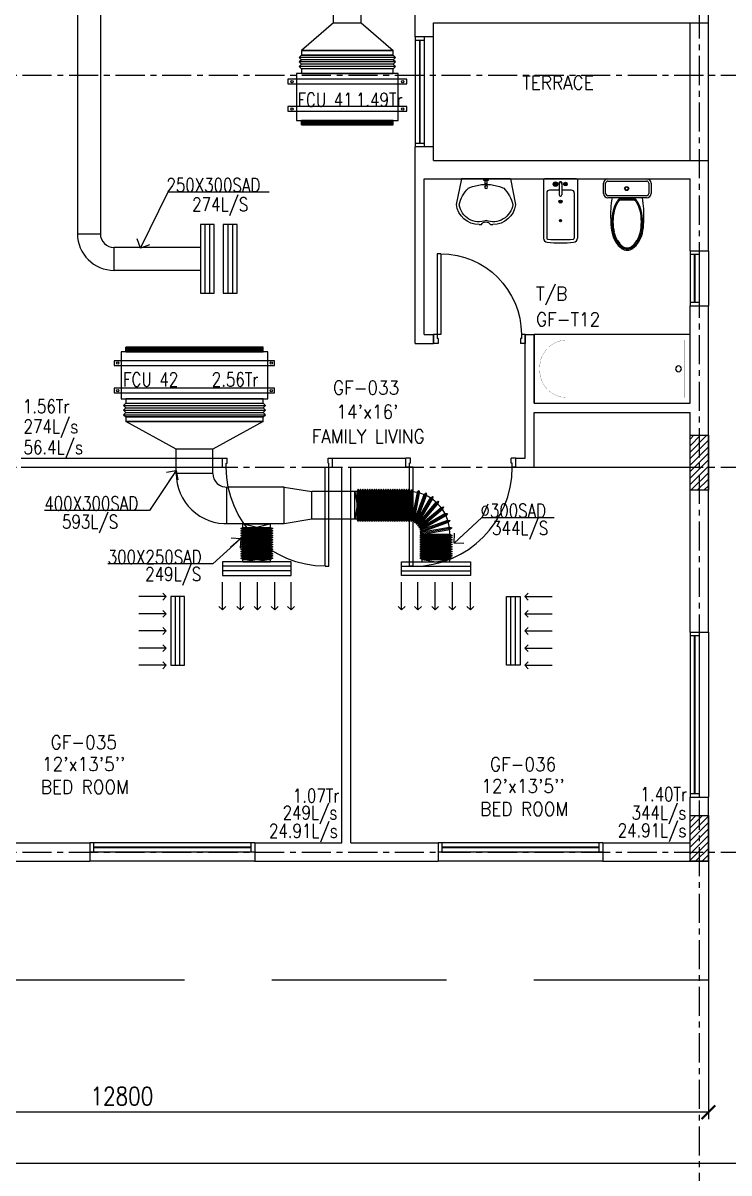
# Model space of a CAD drawing. Header units: millimetres. Extents: x -1288794 to 2153086, y -2701644 to -1335282.
# Drawn here: x 869088 to 876792, y -1512672 to -1500119 of the extents above; entities that cross this region are included whole.
import ezdxf

# ---------------------------------------------------------------- set-up
doc = ezdxf.new("R2010")
doc.units = ezdxf.units.MM
doc.header["$LTSCALE"] = 100
doc.header["$PDMODE"] = 34
doc.linetypes.add('CENTER', pattern=[50.8, 31.75, -6.35, 6.35, -6.35])
doc.linetypes.add('DASHED2', pattern=[9.525, 6.35, -3.175])
for name, color, linetype in [('A-ANNO-DIMS', 1, 'Continuous'), ('A-ANNO-TEXT', 8, 'Continuous'), ('A-AREA', 8, 'CENTER'), ('A-DOOR', 4, 'Continuous'), ('A-FLOR-OVHD', 4, 'DASHED2'), ('A-FLOR-PFIX', 8, 'Continuous'), ('A-FLOR-SPCL', 8, 'Continuous'), ('A-GLAZ', 5, 'Continuous'), ('A-GRID', 253, 'CENTER'), ('A-WALL-FULL', 8, 'Continuous'), ('AC-SAD', 3, 'Continuous'), ('AC-SAD TEXT', 3, 'Continuous'), ('FCU-AC', 160, 'Continuous'), ('RETURN GRILL RIGHT', 1, 'Continuous'), ('S-COL- HACT.', 9, 'Continuous'), ('S-COL.', 8, 'Continuous'), ('SAD RIGHT', 3, 'Continuous'), ('SUPPLY GRILL RIGHT', 3, 'Continuous')]:
    doc.layers.add(name, color=color, linetype=linetype)
doc.styles.add('ROMANS', font='romans.shx', dxfattribs={"width": 0.8})
doc.styles.add('SIMPLEX', font='simplex.shx', dxfattribs={"width": 0.8})
doc.dimstyles.new('100 of DIM2', dxfattribs={"dimscale": 0, "dimtxt": 200, "dimasz": 150, "dimexe": 75, "dimexo": 200, "dimgap": 75, "dimtad": 1, "dimdec": 0, "dimrnd": 5, "dimzin": 0, "dimdsep": 46, "dimtxsty": 'ROMANS', "dimblk": 'ARCHTICK', "dimcen": 100, "dimclrd": 94, "dimclre": 94, "dimclrt": 2, "dimadec": 0, "dimazin": 0, "dimtfac": 1, "dimtdec": 0, "dimtofl": 0, "dimtmove": 2, "dimatfit": 3, "dimldrblk": 'OPEN90', "dimfxl": 75, "dimtolj": 1, "dimtzin": 0, "dimarcsym": 0})
pattern_1 = [(45, (1972922.05, -1109556.65), (-35.355339, 35.355339), [])]

# ---------------------------------------------------------------- blocks, each defined once
blk = doc.blocks.new('D-120-R1')
for p, q in [((-80, 1180), (-40, 1180)), ((-80, 1180), (-80, 100)), ((-40, 1180), (-40, 55)), ((-1200, 100), (-1160, 100)), ((-1200, 100), (-1200, 0)), ((-1160, 100), (-1160, 55)), ((-1160, 55), (-1150, 55)), ((-1150, 55), (-1150, 0)), ((-80, 100), (0, 100)), ((-50, 55), (-40, 55)), ((-50, 55), (-50, 0)), ((-50, 0), (0, 0)), ((0, 100), (0, 0)), ((-1200, 0), (-1150, 0))]:
    blk.add_line(p, q)
at = {"linetype": 'Continuous'}
blk.add_arc((-80, 100), 1080, 90, 180, dxfattribs=at)
blk = doc.blocks.new('W-180')
for p, q in [((1800, 100), (0, 100)), ((1800, 0), (0, 0)), ((40, 0), (40, 100)), ((1760, 100), (1760, 0))]:
    blk.add_line(p, q)
at = {"linetype": 'Continuous'}
for p, q in [((1760, 53), (40, 53)), ((1760, 47), (40, 47))]:
    blk.add_line(p, q, dxfattribs=at)
blk = doc.blocks.new('LAV-4')
for p, q in [((-266, 0), (-322, -283)), ((-266, 0), (268, 0)), ((268, 0), (324, -280)), ((-48, -500), (-75, -500)), ((75, -500), (50, -500))]:
    blk.add_line(p, q)
for points in [[(-25, 0), (-25, -18), (25, -18), (25, 0)], [(-9, -20), (-9, -57), (8, -57), (8, -20)]]:
    blk.add_lwpolyline(points, close=True)
blk.add_circle((0, -91), 15.4)
for centre, radius, start, end in [((74, -366), 375, 135.3333, 167.1432), ((0, -539), 477, 66.1261, 113.874), ((-74, -366), 375, 12.5199, 44.6667), ((-75, -250), 250, 187.6784, 270), ((-75, -250), 220, 188.5814, 289.9523), ((75, -250), 220, 250.0878, 350.8515), ((75, -250), 250, 270, 353.0121), ((1, -527), 55.9, 28.7827, 151.2173), ((50, -499), 0, 238.1883, 0)]:
    blk.add_arc(centre, radius, start, end)
blk = doc.blocks.new('BIDET-1')
for p, q in [((175, 0), (-175, 0)), ((-185, -10), (-185, -649)), ((-15, -125), (-120, -125)), ((-39, -59), (-69, -59)), ((-54, -44), (-54, -74)), ((-15, -54), (-15, -174)), ((15, -54), (15, -174)), ((120, -125), (15, -125)), ((39, -59), (69, -59)), ((54, -44), (54, -74)), ((185, -10), (185, -649)), ((-150, -155), (-150, -649)), ((12, -250), (-12, -250)), ((-9, -259), (9, -241)), ((-9, -241), (9, -259)), ((0, -238), (0, -262)), ((150, -155), (150, -649))]:
    blk.add_line(p, q)
for centre, radius in [((-54, -59), 25), ((-54, -59), 20), ((-54, -59), 15.2), ((-54, -59), 10.2), ((54, -59), 20), ((54, -59), 15.2), ((54, -59), 10.2), ((0, -250), 17.5), ((0, -250), 12.5), ((0, -457), 12.5), ((0, -457), 10)]:
    blk.add_circle(centre, radius)
for centre, radius, start, end in [((-175, -10), 10, 90, 180), ((175, -10), 10, 0, 90), ((-120, -155), 30, 90, 180), ((0, -54), 20, 318.5904, 221.4096), ((0, -54), 15, 0, 180), ((120, -155), 30, 0, 90), ((0, -174), 15, 180, 0), ((-140, -649), 45, 180, 265.2062), ((-140, -649), 10, 180, 265.2062), ((0, 1020), 1720, 265.2062, 274.7938), ((0, 1020), 1685, 265.2062, 274.7938), ((140, -649), 10, 274.7938, 0), ((140, -649), 45, 274.7938, 0)]:
    blk.add_arc(centre, radius, start, end)
blk = doc.blocks.new('WC-1')
for p, q in [((-210, 0), (210, 0)), ((-260, -160), (-260, -50)), ((-235, -160), (-235, -50)), ((-210, -25), (210, -25)), ((235, -50), (235, -160)), ((260, -50), (260, -160)), ((210, -185), (-210, -185)), ((210, -210), (-210, -210)), ((91, -223), (-91, -223)), ((86, -235), (-86, -235))]:
    blk.add_line(p, q)
for radius in [22.1, 17.1]:
    blk.add_circle((-6, -107), radius)
for centre, radius, start, end in [((-210, -50), 50, 90, 180), ((-210, -50), 25, 90, 180), ((210, -50), 50, 360, 90), ((210, -50), 25, 360, 90), ((-210, -160), 50, 180, 270), ((-210, -160), 25, 180, 270), ((722, -383), 904, 168.9529, 184.0632), ((69, -365), 214, 138.4152, 149.8586), ((69, -365), 201, 139.9943, 149.8586), ((-69, -365), 201, 30.1414, 40.0057), ((-69, -365), 214, 30.1414, 41.5848), ((210, -160), 25, 270, 360), ((210, -160), 50, 270, 360), ((352, -470), 520, 166.4766, 180), ((352, -470), 507, 166.4766, 180), ((178, -428), 341, 149.8586, 166.4766), ((178, -428), 328, 149.8586, 166.4766), ((-178, -428), 328, 13.5234, 30.1414), ((-178, -428), 341, 13.5234, 30.1414), ((-352, -470), 507, 360, 13.5234), ((-352, -470), 520, 360, 13.5234), ((352, -470), 532, 177.5541, 180), ((352, -470), 532, 180, 193.5234), ((352, -470), 520, 180, 193.5234), ((352, -470), 507, 180, 193.5234), ((-352, -470), 507, 346.4766, 360), ((-352, -470), 520, 346.4766, 360), ((-352, -470), 532, 346.4766, 360), ((-352, -470), 532, 360, 2.4459), ((178, -512), 353, 193.5234, 210.1414), ((178, -512), 341, 193.5234, 210.1414), ((178, -512), 328, 193.5234, 210.1414), ((-178, -512), 328, 329.8586, 346.4766), ((-178, -512), 341, 329.8586, 346.4766), ((-178, -512), 353, 329.8586, 346.4766), ((69, -575), 226, 210.1414, 234.4972), ((69, -575), 214, 210.1414, 234.4972), ((69, -575), 201, 210.1414, 234.4972), ((0, -672), 95.9, 234.4972, 270), ((0, -672), 83.4, 234.4972, 270), ((0, -672), 83.4, 270, 305.5028), ((0, -672), 95.9, 270, 305.5028), ((-69, -575), 201, 305.5028, 329.8586), ((-69, -575), 214, 305.5028, 329.8586), ((-69, -575), 226, 305.5028, 329.8586), ((0, -672), 108, 234.4972, 270), ((0, -672), 108, 270, 305.5028)]:
    blk.add_arc(centre, radius, start, end)
at = {"linetype": 'Continuous', "ltscale": 50}
blk.add_arc((-722, -383), 904, 355.9368, 11.0471, dxfattribs=at)
blk = doc.blocks.new('W-60')
for p, q in [((600, 100), (0, 100)), ((600, 0), (0, 0)), ((40, 0), (40, 100)), ((560, 100), (560, 0))]:
    blk.add_line(p, q)
at = {"linetype": 'Continuous'}
for p, q in [((560, 53), (40, 53)), ((560, 47), (40, 47))]:
    blk.add_line(p, q, dxfattribs=at)
blk = doc.blocks.new('W-120')
for p, q in [((1200, 100), (0, 100)), ((1200, 0), (0, 0)), ((40, 0), (40, 100)), ((1160, 100), (1160, 0))]:
    blk.add_line(p, q)
at = {"linetype": 'Continuous'}
for p, q in [((1160, 53), (40, 53)), ((1160, 47), (40, 47))]:
    blk.add_line(p, q, dxfattribs=at)
blk = doc.blocks.new('D-100-R1')
for p, q in [((-80, 980), (-80, 100)), ((-80, 980), (-40, 980)), ((-40, 980), (-40, 55)), ((-1000, 100), (-1000, 0)), ((-1000, 100), (-960, 100)), ((-960, 100), (-960, 55)), ((-960, 55), (-950, 55)), ((-950, 55), (-950, 0)), ((-80, 100), (0, 100)), ((-50, 55), (-50, 0)), ((-50, 55), (-40, 55)), ((-50, 0), (0, 0)), ((0, 100), (0, 0)), ((-1000, 0), (-950, 0))]:
    blk.add_line(p, q)
at = {"linetype": 'Continuous'}
blk.add_arc((-80, 100), 880, 90, 180, dxfattribs=at)
blk = doc.blocks.new('BT-2')
blk.add_lwpolyline([(0, 750), (1700, 750), (1700, 0), (0, 0)], close=True)
at = {"const_width": 2}
blk.add_lwpolyline([(60, 690), (1340, 690, -0.414214), (1640, 390), (1640, 360, -0.414214), (1340, 60), (60, 60)], format="xyb", close=True, dxfattribs=at)
blk.add_circle((125, 375), 31.9)
blk = doc.blocks.new('_ArchTick')
at = {"color": 0, "linetype": 'ByBlock', "const_width": 0.15}
blk.add_lwpolyline([(-0.5, -0.5), (0.5, 0.5)], dxfattribs=at)
blk = doc.blocks.new('*D552')
at = {"layer": 'A-ANNO-DIMS', "color": 94, "linetype": 'Continuous', "lineweight": -2, "ltscale": 3, "transparency": 16777216}
for p, q in [((863767, -1509469), (863767, -1512083)), ((876567, -1509469), (876567, -1512083)), ((876567, -1512008), (863767, -1512008))]:
    blk.add_line(p, q, dxfattribs=at)
at = {"layer": 'Defpoints', "color": 0, "linetype": 'Continuous', "ltscale": 3, "transparency": 16777216}
for p in [(863767, -1509269), (876567, -1509269), (863767, -1512008)]:
    blk.add_point(p, dxfattribs=at)
at = {"layer": 'A-ANNO-DIMS', "color": 94, "linetype": 'Continuous', "lineweight": -2, "ltscale": 3, "transparency": 16777216, "xscale": 150, "yscale": 150, "zscale": 150, "rotation": 180}
blk.add_blockref('_ArchTick', (863767, -1512008), dxfattribs=at)
at = {"layer": 'A-ANNO-DIMS', "color": 94, "linetype": 'Continuous', "lineweight": -2, "ltscale": 3, "transparency": 16777216, "xscale": 150, "yscale": 150, "zscale": 150}
blk.add_blockref('_ArchTick', (876567, -1512008), dxfattribs=at)
at = {"layer": 'A-ANNO-DIMS', "color": 2, "linetype": 'Continuous', "ltscale": 3, "transparency": 16777216, "insert": (870167, -1511833), "char_height": 200, "attachment_point": 5, "style": 'ROMANS'}
blk.add_mtext('\\A1;12800', dxfattribs=at)
blk = doc.blocks.new('_Open90')
at = {"color": 0, "linetype": 'ByBlock', "lineweight": -2}
for p, q in [((0, 0), (-1, 0)), ((-0.5, 0.5), (0, 0)), ((0, 0), (-0.5, -0.5))]:
    blk.add_line(p, q, dxfattribs=at)
blk = doc.blocks.new('fcu-1    1.5 tr')
h = blk.add_hatch()
h.set_pattern_fill('NET', color=3)
h.paths.add_polyline_path([(78733, -1589179), (77733, -1589179), (77733, -1589229), (78733, -1589229)])
at = {"color": 3}
blk.add_lwpolyline([(77733, -1589229), (78733, -1589229), (78733, -1589179), (77733, -1589179)], close=True, dxfattribs=at)
at = {"layer": 'FCU-AC', "color": 5}
for p, q in [((77733, -1588466), (77708, -1588491)), ((78758, -1588491), (78733, -1588466)), ((78758, -1588491), (77708, -1588491)), ((77733, -1588516), (77708, -1588491)), ((77733, -1588516), (77708, -1588541)), ((78758, -1588541), (77708, -1588541)), ((77733, -1588566), (77708, -1588541)), ((77733, -1588566), (77708, -1588591)), ((78758, -1588591), (77708, -1588591)), ((77733, -1588616), (77708, -1588591)), ((78733, -1588516), (77733, -1588516)), ((78733, -1588566), (77733, -1588566)), ((78758, -1588491), (78733, -1588516)), ((78758, -1588541), (78733, -1588516)), ((78758, -1588541), (78733, -1588566)), ((78758, -1588591), (78733, -1588566)), ((78758, -1588591), (78733, -1588616))]:
    blk.add_line(p, q, dxfattribs=at)
at = {"layer": 'FCU-AC', "color": 1}
for p, q in [((78733, -1588416), (77733, -1588416)), ((77733, -1588416), (77733, -1588466)), ((77733, -1588466), (78733, -1588466)), ((78733, -1588466), (78733, -1588416)), ((78733, -1588616), (77733, -1588616)), ((77733, -1588616), (77733, -1588666)), ((77733, -1588666), (78733, -1588666)), ((78733, -1588666), (78733, -1588616))]:
    blk.add_line(p, q, dxfattribs=at)
at = {"layer": 'FCU-AC'}
for p, q in [((78733, -1588466), (77733, -1588466)), ((78788, -1588666), (77678, -1588666)), ((77678, -1588666), (77678, -1589179)), ((78788, -1589179), (78788, -1588666)), ((77678, -1589179), (78788, -1589179))]:
    blk.add_line(p, q, dxfattribs=at)
at = {"layer": 'FCU-AC', "color": 2}
for p, q in [((78733, -1588516), (77733, -1588516)), ((78733, -1588566), (77733, -1588566))]:
    blk.add_line(p, q, dxfattribs=at)
at = {"layer": 'FCU-AC', "color": 6}
for points in [[(77583, -1588779), (78883, -1588779), (78883, -1588729), (77583, -1588729)], [(77583, -1589079), (78883, -1589079), (78883, -1589029), (77583, -1589029)]]:
    blk.add_lwpolyline(points, close=True, dxfattribs=at)
for centre in [(77629, -1588755), (78837, -1588755), (77629, -1589055), (78837, -1589055)]:
    blk.add_circle(centre, 12.5, dxfattribs=at)
blk = doc.blocks.new('fcu 2.5 tr')
h = blk.add_hatch()
h.set_pattern_fill('NET', color=3)
h.paths.add_polyline_path([(83172, -1587743), (81672, -1587743), (81672, -1587793), (83172, -1587793)])
at = {"layer": 'FCU-AC'}
for p, q in [((81672, -1587030), (81647, -1587055)), ((83197, -1587055), (81647, -1587055)), ((81672, -1587080), (81647, -1587055)), ((81672, -1587080), (81647, -1587105)), ((83172, -1587030), (81672, -1587030)), ((83172, -1587080), (81672, -1587080)), ((83172, -1587080), (81672, -1587080)), ((83197, -1587055), (83172, -1587030)), ((83197, -1587055), (83172, -1587080)), ((83197, -1587105), (83172, -1587080)), ((83197, -1587105), (81647, -1587105)), ((81672, -1587130), (81647, -1587105)), ((81672, -1587130), (81647, -1587155)), ((83197, -1587155), (81647, -1587155)), ((81672, -1587180), (81647, -1587155)), ((83172, -1587130), (81672, -1587130)), ((83172, -1587130), (81672, -1587130)), ((83197, -1587105), (83172, -1587130)), ((83197, -1587155), (83172, -1587130)), ((83197, -1587155), (83172, -1587180))]:
    blk.add_line(p, q, dxfattribs=at)
at = {"layer": 'FCU-AC', "color": 1}
for p, q in [((83172, -1586980), (81672, -1586980)), ((81672, -1586980), (81672, -1587030)), ((81672, -1587030), (83172, -1587030)), ((83172, -1587030), (83172, -1586980)), ((83172, -1587180), (81672, -1587180)), ((81672, -1587180), (81672, -1587230)), ((83172, -1587230), (83172, -1587180)), ((81672, -1587230), (83172, -1587230))]:
    blk.add_line(p, q, dxfattribs=at)
at = {"layer": 'FCU-AC', "color": 6}
for points in [[(81547, -1587343), (83297, -1587343), (83297, -1587293), (81547, -1587293)], [(81547, -1587643), (83297, -1587643), (83297, -1587593), (81547, -1587593)]]:
    blk.add_lwpolyline(points, close=True, dxfattribs=at)
at = {"layer": 'FCU-AC'}
blk.add_lwpolyline([(81622, -1587743), (83222, -1587743), (83222, -1587230), (81622, -1587230)], close=True, dxfattribs=at)
at = {"layer": 'FCU-AC', "color": 3}
blk.add_lwpolyline([(81672, -1587793), (83172, -1587793), (83172, -1587743), (81672, -1587743)], close=True, dxfattribs=at)
at = {"layer": 'FCU-AC', "color": 6}
for centre in [(81584, -1587318), (83259, -1587318), (81584, -1587618), (83259, -1587618)]:
    blk.add_circle(centre, 12.5, dxfattribs=at)
blk = doc.blocks.new('*U559')
at = {"layer": 'AC-SAD'}
for p, q in [((-28, 25, 0), (-40, 0, 0)), ((-40, 0, 0), (-40, -300, 0)), ((-28, 25, 0), (-28, -325, 0)), ((-15, 0, 0), (-28, 25, 0)), ((-15, 0, 0), (-15, -300, 0)), ((-28, -325, 0), (-40, -300, 0)), ((-15, -300, 0), (-28, -325, 0))]:
    blk.add_line(p, q, dxfattribs=at)
blk = doc.blocks.new('*U560')
at = {"layer": 'AC-SAD', "color": 0, "linetype": 'ByBlock', "lineweight": -2, "transparency": 16777216}
for p, rotation in [((873297, -1505534, 0), 179.3814160404085), ((873322, -1505536, 0), 169.4501475914739), ((873348, -1505543, 0), 159.5188791425397), ((873371, -1505554, 0), 149.5876106936055), ((873392, -1505569, 0), 139.6563422446712), ((873410, -1505588, 0), 129.725073795737), ((873425, -1505609, 0), 119.7938053468027), ((873436, -1505633, 0), 109.8625368978684), ((873443, -1505658, 0), 99.93126844893423), ((873445, -1505684, 0), 90)]:
    blk.add_blockref('*U559', p, dxfattribs=dict(at, rotation=rotation))
blk = doc.blocks.new('grill')
at = {"layer": 'SUPPLY GRILL RIGHT'}
for p, q in [((665706, -1490217), (665656, -1490217)), ((665656, -1490217), (665656, -1490967)), ((665756, -1490217), (665706, -1490217)), ((665706, -1490217), (665706, -1490967))]:
    blk.add_line(p, q, dxfattribs=at)
blk.add_lwpolyline([(665756, -1490967), (665756, -1490217), (665606, -1490217), (665606, -1490967)], close=True, dxfattribs=at)
blk = doc.blocks.new('grillreturn')
at = {"layer": 'RETURN GRILL RIGHT'}
for p, q in [((665656, -1489444), (665656, -1490194)), ((665706, -1489444), (665706, -1490194))]:
    blk.add_line(p, q, dxfattribs=at)
blk.add_lwpolyline([(665756, -1490194), (665756, -1489444), (665606, -1489444), (665606, -1490194)], close=True, dxfattribs=at)
blk = doc.blocks.new('SUPPLY GRILL RIGHT')
at = {"layer": 'SUPPLY GRILL RIGHT'}
for p, q in [((375, 25), (-375, 25)), ((375, -25), (375, 25)), ((375, -25), (-375, -25)), ((375, -75), (375, -25))]:
    blk.add_line(p, q, dxfattribs=at)
blk.add_lwpolyline([(-375, -75), (375, -75), (375, 75), (-375, 75)], close=True, dxfattribs=at)
for points in [[(-375, -450), (-375, -150)], [(-178.5, -450), (-178.5, -150)], [(9, -450), (9, -150)], [(196.5, -450), (196.5, -150)], [(375, -450), (375, -150)]]:
    blk.add_leader(points, dimstyle='100 of DIM2', override={"dimscale": 1, "dimasz": 75, "dimtad": 0, "dimclrd": 0, "dimfxl": 0.2}, dxfattribs=at)
blk = doc.blocks.new('RETURN GRILL RIGHT')
at = {"layer": 'RETURN GRILL RIGHT'}
for p, q in [((375, 25), (-375, 25)), ((375, -25), (-375, -25))]:
    blk.add_line(p, q, dxfattribs=at)
blk.add_lwpolyline([(-375, -75), (375, -75), (375, 75), (-375, 75)], close=True, dxfattribs=at)
for points in [[(-375, -125), (-375, -425)], [(-187.5, -125), (-187.5, -425)], [(0, -125), (0, -425)], [(187.5, -125), (187.5, -425)], [(375, -125), (375, -425)]]:
    blk.add_leader(points, dimstyle='100 of DIM2', override={"dimscale": 1, "dimasz": 75, "dimtad": 0, "dimclrd": 0, "dimfxl": 0.2}, dxfattribs=at)

msp = doc.modelspace()

# ---------------------------------------------------------------- hatches: boundary and pattern name
at = {"layer": 'S-COL- HACT.', "linetype": 'Continuous', "ltscale": 3}
h = msp.add_hatch(dxfattribs=at)
h.set_pattern_fill('ANSI31', color=256, scale=400, style=0)
h.set_pattern_definition(pattern_1)
h.paths.add_polyline_path([(876366.9, -1505218.6), (876366.9, -1504618.6), (876566.9, -1504618.6), (876566.9, -1505218.6)])
h = msp.add_hatch(dxfattribs=at)
h.set_pattern_fill('ANSI31', color=256, scale=400, style=0)
h.set_pattern_definition(pattern_1)
h.paths.add_polyline_path([(876566.9, -1508768.6), (876566.9, -1509268.6), (876366.9, -1509268.6), (876366.9, -1508768.6)])

# ---------------------------------------------------------------- linework, layer by layer
at = {"layer": 'A-AREA', "ltscale": 15}
msp.add_line((878666.9, -1512568.6), (843566.9, -1512568.6), dxfattribs=at)
at = {"layer": 'A-FLOR-OVHD', "ltscale": 3}
msp.add_lwpolyline([(876566.9, -1509268.6), (876566.9, -1510568.6), (863766.9, -1510568.6), (863766.9, -1509268.6), (862466.9, -1509268.6), (862466.9, -1510568.6), (858166.9, -1510568.6), (858166.9, -1510168.6), (856566.9, -1510168.6), (856566.9, -1510568.6), (849566.9, -1510568.6), (849566.9, -1500918.6), (848566.9, -1500918.6), (848566.9, -1496418.6)], dxfattribs=at)
msp.add_lwpolyline([(876566.9, -1509268.6), (876566.9, -1510568.6), (863766.9, -1510568.6), (863766.9, -1509268.6), (862466.9, -1509268.6), (862466.9, -1510568.6), (858166.9, -1510568.6), (858166.9, -1510168.6), (856566.9, -1510168.6), (856566.9, -1510568.6), (849566.9, -1510568.6), (849566.9, -1500918.6), (848566.9, -1500918.6), (848566.9, -1496418.6)], dxfattribs=at)
at = {"layer": 'A-FLOR-SPCL', "ltscale": 3}
for p, q in [((876366.9, -1501618.6), (876366.9, -1500118.6)), ((876566.9, -1501618.6), (876566.9, -1500118.6)), ((874666.9, -1504968.6), (876366.9, -1504968.6))]:
    msp.add_line(p, q, dxfattribs=at)
at = {"layer": 'A-GLAZ', "ltscale": 3}
for p, q in [((873566.9, -1501468.6), (873566.9, -1500268.6)), ((876566.9, -1502606), (876566.9, -1503206)), ((876566.9, -1506768.6), (876566.9, -1508568.6)), ((871616.9, -1509268.6), (869816.9, -1509268.6)), ((875416.9, -1509268.6), (873616.9, -1509268.6))]:
    msp.add_line(p, q, dxfattribs=at)
at = {"layer": 'A-GRID', "ltscale": 0.1}
for p, q in [((876466.9, -1466442.6), (876466.9, -1514577)), ((839111.1, -1500687.6), (882650.7, -1500687.6)), ((839109.7, -1504968.6), (882649.2, -1504968.6)), ((839109.7, -1509168.6), (882649.2, -1509168.6))]:
    msp.add_line(p, q, dxfattribs=at)
at = {"layer": 'A-WALL-FULL', "ltscale": 3}
for p, q in [((876566.9, -1500118.6), (876566.9, -1498118.6)), ((873366.9, -1500268.6), (873366.9, -1499918.6)), ((873566.9, -1500118.6), (876566.9, -1500118.6)), ((873566.9, -1500268.6), (873566.9, -1500118.6)), ((873566.9, -1500268.6), (873366.9, -1500268.6)), ((873366.9, -1503618.6), (873366.9, -1501468.6)), ((873566.9, -1501468.6), (873366.9, -1501468.6)), ((873566.9, -1501618.6), (873566.9, -1501468.6)), ((873566.9, -1501618.6), (876566.9, -1501618.6)), ((876566.9, -1502606), (876566.9, -1501618.6)), ((873466.9, -1501818.6), (876366.9, -1501818.6)), ((873466.9, -1503518.6), (873466.9, -1501818.6)), ((876366.9, -1502606), (876366.9, -1501818.6)), ((876366.9, -1502606), (876566.9, -1502606)), ((876366.9, -1503206), (876566.9, -1503206)), ((876366.9, -1504268.6), (876366.9, -1503206)), ((876566.9, -1506768.6), (876566.9, -1503206)), ((873466.9, -1503518.6), (873566.9, -1503518.6)), ((873566.9, -1503618.6), (873566.9, -1503518.6)), ((874566.9, -1504868.6), (874566.9, -1503518.6)), ((874566.9, -1503518.6), (874666.9, -1503518.6)), ((874666.9, -1504268.6), (874666.9, -1503518.6)), ((873366.9, -1503618.6), (873566.9, -1503618.6)), ((874666.9, -1504268.6), (876366.9, -1504268.6)), ((874666.9, -1504968.6), (874666.9, -1504368.6)), ((874666.9, -1504368.6), (876366.9, -1504368.6)), ((876366.9, -1506768.6), (876366.9, -1504368.6)), ((869066.9, -1504868.6), (871266.9, -1504868.6)), ((869066.9, -1504968.6), (871266.9, -1504968.6)), ((871266.9, -1504968.6), (871266.9, -1504868.6)), ((872466.9, -1504868.6), (873266.9, -1504868.6)), ((872466.9, -1504968.6), (872466.9, -1504868.6)), ((872466.9, -1504968.6), (872566.9, -1504968.6)), ((872566.9, -1509068.6), (872566.9, -1504968.6)), ((872666.9, -1504968.6), (873266.9, -1504968.6)), ((872666.9, -1509068.6), (872666.9, -1504968.6)), ((873266.9, -1504968.6), (873266.9, -1504868.6)), ((874466.9, -1504868.6), (874566.9, -1504868.6)), ((874466.9, -1504968.6), (874466.9, -1504868.6)), ((874466.9, -1504968.6), (874666.9, -1504968.6)), ((876366.9, -1506768.6), (876566.9, -1506768.6)), ((876366.9, -1509068.6), (876366.9, -1508568.6)), ((876366.9, -1508568.6), (876566.9, -1508568.6)), ((876566.9, -1509268.6), (876566.9, -1508568.6)), ((868966.9, -1509068.6), (869816.9, -1509068.6)), ((869816.9, -1509068.6), (869816.9, -1509268.6)), ((871616.9, -1509068.6), (872566.9, -1509068.6)), ((871616.9, -1509068.6), (871616.9, -1509268.6)), ((872666.9, -1509068.6), (873616.9, -1509068.6)), ((873616.9, -1509068.6), (873616.9, -1509268.6)), ((875416.9, -1509068.6), (876366.9, -1509068.6)), ((875416.9, -1509068.6), (875416.9, -1509268.6)), ((868366.9, -1509268.6), (869816.9, -1509268.6)), ((871616.9, -1509268.6), (873616.9, -1509268.6)), ((875416.9, -1509268.6), (876566.9, -1509268.6))]:
    msp.add_line(p, q, dxfattribs=at)
at = {"layer": 'AC-SAD'}
for p, q in [((869682.3, -1498858.6), (869682.3, -1502418.6)), ((869932.3, -1498858.6), (869932.3, -1502418.6)), ((872478.1, -1500118.6), (872478.1, -1498863.9)), ((872778.1, -1500118.6), (872778.1, -1498863.9)), ((872478.1, -1500118.6), (872128.1, -1500418.6)), ((872478.1, -1500118.6), (872778.1, -1500118.6)), ((872778.1, -1500118.6), (873128.1, -1500418.6)), ((872128.1, -1500418.6), (873128.1, -1500418.6)), ((869682.3, -1502418.6), (869932.3, -1502418.6)), ((871024.5, -1502568.6), (870082.3, -1502568.6)), ((870082.3, -1502818.6), (870082.3, -1502568.6)), ((871024.5, -1502818.6), (870082.3, -1502818.6)), ((871709.6, -1504469.3), (870209.6, -1504469.3)), ((870759.6, -1504769.3), (870209.6, -1504469.3)), ((871709.6, -1504469.3), (871159.6, -1504769.3)), ((871159.6, -1504769.3), (870759.6, -1504769.3)), ((870759.6, -1505034.4), (870759.6, -1504769.3)), ((871159.6, -1505034.4), (871159.6, -1504769.3)), ((871159.6, -1505034.4, 0), (870759.6, -1505034.4, 0)), ((871309.6, -1505184.4, 0), (871309.6, -1505584.4, 0)), ((871938.7, -1505183.8), (871323.6, -1505183.8)), ((871938.7, -1505583.8), (871938.7, -1505183.8)), ((871938.7, -1505183.8), (872238.7, -1505233.8)), ((872238.7, -1505533.8), (872238.7, -1505233.8)), ((873295, -1505233.8, 0), (872238.7, -1505233.8, 0)), ((872710, -1505533.8), (872710, -1505233.8, 0)), ((872710, -1505533.8), (872710, -1505233.8, 0)), ((872710, -1505233.8, 0), (872735, -1505383.8, 0)), ((872747.5, -1505208.8, 0), (872735, -1505233.8, 0)), ((872735, -1505533.8), (872735, -1505233.8, 0)), ((872747.5, -1505558.8), (872747.5, -1505208.8, 0)), ((872760, -1505233.8, 0), (872747.5, -1505208.8, 0)), ((872772.5, -1505208.8, 0), (872760, -1505233.8, 0)), ((872760, -1505533.8), (872760, -1505233.8, 0)), ((872772.5, -1505558.8), (872772.5, -1505208.8, 0)), ((872785, -1505233.8, 0), (872772.5, -1505208.8, 0)), ((872797.5, -1505208.8, 0), (872785, -1505233.8, 0)), ((872785, -1505533.8), (872785, -1505233.8, 0)), ((872797.5, -1505558.8), (872797.5, -1505208.8, 0)), ((872810, -1505233.8, 0), (872797.5, -1505208.8, 0)), ((872822.5, -1505208.8, 0), (872810, -1505233.8, 0)), ((872810, -1505533.8), (872810, -1505233.8, 0)), ((872822.5, -1505558.8), (872822.5, -1505208.8, 0)), ((872835, -1505233.8, 0), (872822.5, -1505208.8, 0)), ((872847.5, -1505208.8, 0), (872835, -1505233.8, 0)), ((872835, -1505533.8), (872835, -1505233.8, 0)), ((872847.5, -1505558.8), (872847.5, -1505208.8, 0)), ((872860, -1505233.8, 0), (872847.5, -1505208.8, 0)), ((872872.5, -1505208.8, 0), (872860, -1505233.8, 0)), ((872860, -1505533.8), (872860, -1505233.8, 0)), ((872872.5, -1505558.8), (872872.5, -1505208.8, 0)), ((872885, -1505233.8, 0), (872872.5, -1505208.8, 0)), ((872897.5, -1505208.8, 0), (872885, -1505233.8, 0)), ((872885, -1505533.8), (872885, -1505233.8, 0)), ((872897.5, -1505558.8), (872897.5, -1505208.8, 0)), ((872910, -1505233.8, 0), (872897.5, -1505208.8, 0)), ((872922.5, -1505208.8, 0), (872910, -1505233.8, 0)), ((872910, -1505533.8), (872910, -1505233.8, 0)), ((872922.5, -1505558.8), (872922.5, -1505208.8, 0)), ((872935, -1505233.8, 0), (872922.5, -1505208.8, 0)), ((872947.5, -1505208.8, 0), (872935, -1505233.8, 0)), ((872935, -1505533.8), (872935, -1505233.8, 0)), ((872947.5, -1505558.8), (872947.5, -1505208.8, 0)), ((872960, -1505233.8, 0), (872947.5, -1505208.8, 0)), ((872972.5, -1505208.8, 0), (872960, -1505233.8, 0)), ((872960, -1505533.8), (872960, -1505233.8, 0)), ((872972.5, -1505558.8), (872972.5, -1505208.8, 0)), ((872985, -1505233.8, 0), (872972.5, -1505208.8, 0)), ((872997.5, -1505208.8, 0), (872985, -1505233.8, 0)), ((872985, -1505533.8), (872985, -1505233.8, 0)), ((872997.5, -1505558.8), (872997.5, -1505208.8, 0)), ((873010, -1505233.8, 0), (872997.5, -1505208.8, 0)), ((873022.5, -1505208.8, 0), (873010, -1505233.8, 0)), ((873010, -1505533.8), (873010, -1505233.8, 0)), ((873022.5, -1505558.8), (873022.5, -1505208.8, 0)), ((873035, -1505233.8, 0), (873022.5, -1505208.8, 0)), ((873047.5, -1505208.8, 0), (873035, -1505233.8, 0)), ((873035, -1505533.8), (873035, -1505233.8, 0)), ((873047.5, -1505558.8), (873047.5, -1505208.8, 0)), ((873060, -1505233.8, 0), (873047.5, -1505208.8, 0)), ((873072.5, -1505208.8, 0), (873060, -1505233.8, 0)), ((873060, -1505533.8), (873060, -1505233.8, 0)), ((873072.5, -1505558.8), (873072.5, -1505208.8, 0)), ((873085, -1505233.8, 0), (873072.5, -1505208.8, 0)), ((873097.5, -1505208.8, 0), (873085, -1505233.8, 0)), ((873085, -1505533.8), (873085, -1505233.8, 0)), ((873097.5, -1505558.8), (873097.5, -1505208.8, 0)), ((873110, -1505233.8, 0), (873097.5, -1505208.8, 0)), ((873122.5, -1505208.8, 0), (873110, -1505233.8, 0)), ((873110, -1505533.8), (873110, -1505233.8, 0)), ((873122.5, -1505558.8), (873122.5, -1505208.8, 0)), ((873135, -1505233.8, 0), (873122.5, -1505208.8, 0)), ((873147.5, -1505208.8, 0), (873135, -1505233.8, 0)), ((873135, -1505533.8), (873135, -1505233.8, 0)), ((873147.5, -1505558.8), (873147.5, -1505208.8, 0)), ((873160, -1505233.8, 0), (873147.5, -1505208.8, 0)), ((873172.5, -1505208.8, 0), (873160, -1505233.8, 0)), ((873160, -1505533.8), (873160, -1505233.8, 0)), ((873172.5, -1505558.8), (873172.5, -1505208.8, 0)), ((873185, -1505233.8, 0), (873172.5, -1505208.8, 0)), ((873197.5, -1505208.8, 0), (873185, -1505233.8, 0)), ((873185, -1505533.8), (873185, -1505233.8, 0)), ((873197.5, -1505558.8), (873197.5, -1505208.8, 0)), ((873210, -1505233.8, 0), (873197.5, -1505208.8, 0)), ((873222.5, -1505208.8, 0), (873210, -1505233.8, 0)), ((873210, -1505533.8), (873210, -1505233.8, 0)), ((873222.5, -1505558.8), (873222.5, -1505208.8, 0)), ((873235, -1505233.8, 0), (873222.5, -1505208.8, 0)), ((873247.5, -1505208.8, 0), (873235, -1505233.8, 0)), ((873235, -1505533.8), (873235, -1505233.8, 0)), ((873247.5, -1505558.8), (873247.5, -1505208.8, 0)), ((873260, -1505233.8, 0), (873247.5, -1505208.8, 0)), ((873272.5, -1505208.8, 0), (873260, -1505233.8, 0)), ((873260, -1505533.8), (873260, -1505233.8, 0)), ((873272.5, -1505558.8), (873272.5, -1505208.8, 0)), ((873285, -1505233.8, 0), (873272.5, -1505208.8, 0)), ((873297.5, -1505208.8, 0), (873285, -1505233.8, 0)), ((873285, -1505533.8), (873285, -1505233.8, 0)), ((873285, -1505533.8), (873285, -1505233.8, 0)), ((873297.5, -1505558.8), (873297.5, -1505208.8, 0)), ((873310, -1505233.8, 0), (873297.5, -1505208.8, 0)), ((873310, -1505533.8), (873310, -1505233.8, 0)), ((872735, -1505383.8, 0), (872710, -1505533.8)), ((871938.7, -1505583.8), (871336.5, -1505583.8)), ((871488.7, -1505998.9), (871488.7, -1505583.8)), ((871488.7, -1505583.8), (871788.7, -1505583.8)), ((871638.7, -1505623.9), (871488.7, -1505583.8)), ((871788.7, -1505583.8), (871638.7, -1505623.9)), ((871788.7, -1505998.9), (871788.7, -1505583.8)), ((872238.7, -1505533.8, 0), (871938.7, -1505583.8)), ((873295, -1505533.8, 0), (872238.7, -1505533.8, 0)), ((872747.5, -1505558.8), (872735, -1505533.8)), ((872760, -1505533.8), (872747.5, -1505558.8)), ((872772.5, -1505558.8), (872760, -1505533.8)), ((872785, -1505533.8), (872772.5, -1505558.8)), ((872797.5, -1505558.8), (872785, -1505533.8)), ((872810, -1505533.8), (872797.5, -1505558.8)), ((872822.5, -1505558.8), (872810, -1505533.8)), ((872835, -1505533.8), (872822.5, -1505558.8)), ((872847.5, -1505558.8), (872835, -1505533.8)), ((872860, -1505533.8), (872847.5, -1505558.8)), ((872872.5, -1505558.8), (872860, -1505533.8)), ((872885, -1505533.8), (872872.5, -1505558.8)), ((872897.5, -1505558.8), (872885, -1505533.8)), ((872910, -1505533.8), (872897.5, -1505558.8)), ((872922.5, -1505558.8), (872910, -1505533.8)), ((872935, -1505533.8), (872922.5, -1505558.8)), ((872947.5, -1505558.8), (872935, -1505533.8)), ((872960, -1505533.8), (872947.5, -1505558.8)), ((872972.5, -1505558.8), (872960, -1505533.8)), ((872985, -1505533.8), (872972.5, -1505558.8)), ((872997.5, -1505558.8), (872985, -1505533.8)), ((873010, -1505533.8), (872997.5, -1505558.8)), ((873022.5, -1505558.8), (873010, -1505533.8)), ((873035, -1505533.8), (873022.5, -1505558.8)), ((873047.5, -1505558.8), (873035, -1505533.8)), ((873060, -1505533.8), (873047.5, -1505558.8)), ((873072.5, -1505558.8), (873060, -1505533.8)), ((873085, -1505533.8), (873072.5, -1505558.8)), ((873097.5, -1505558.8), (873085, -1505533.8)), ((873110, -1505533.8), (873097.5, -1505558.8)), ((873122.5, -1505558.8), (873110, -1505533.8)), ((873135, -1505533.8), (873122.5, -1505558.8)), ((873147.5, -1505558.8), (873135, -1505533.8)), ((873160, -1505533.8), (873147.5, -1505558.8)), ((873172.5, -1505558.8), (873160, -1505533.8)), ((873185, -1505533.8), (873172.5, -1505558.8)), ((873197.5, -1505558.8), (873185, -1505533.8)), ((873210, -1505533.8), (873197.5, -1505558.8)), ((873222.5, -1505558.8), (873210, -1505533.8)), ((873235, -1505533.8), (873222.5, -1505558.8)), ((873247.5, -1505558.8), (873235, -1505533.8)), ((873260, -1505533.8), (873247.5, -1505558.8)), ((873272.5, -1505558.8), (873260, -1505533.8)), ((873285, -1505533.8), (873272.5, -1505558.8)), ((873297.5, -1505558.8), (873285, -1505533.8)), ((873310, -1505533.8), (873297.5, -1505558.8)), ((871463.7, -1505636.4), (871488.7, -1505623.9)), ((871463.7, -1505636.4), (871813.7, -1505636.4)), ((871488.7, -1505648.9), (871463.7, -1505636.4)), ((871463.7, -1505661.4), (871488.7, -1505648.9)), ((871463.7, -1505661.4), (871813.7, -1505661.4)), ((871488.7, -1505673.9), (871463.7, -1505661.4)), ((871463.7, -1505686.4), (871488.7, -1505673.9)), ((871463.7, -1505686.4), (871813.7, -1505686.4)), ((871488.7, -1505698.9), (871463.7, -1505686.4)), ((871463.7, -1505711.4), (871488.7, -1505698.9)), ((871463.7, -1505711.4), (871813.7, -1505711.4)), ((871488.7, -1505723.9), (871463.7, -1505711.4)), ((871463.7, -1505736.4), (871488.7, -1505723.9)), ((871463.7, -1505736.4), (871813.7, -1505736.4)), ((871488.7, -1505748.9), (871463.7, -1505736.4)), ((871488.7, -1505623.9), (871788.7, -1505623.9)), ((871488.7, -1505648.9), (871788.7, -1505648.9)), ((871488.7, -1505673.9), (871788.7, -1505673.9)), ((871488.7, -1505698.9), (871788.7, -1505698.9)), ((871488.7, -1505723.9), (871788.7, -1505723.9)), ((871788.7, -1505623.9), (871813.7, -1505636.4)), ((871813.7, -1505636.4), (871788.7, -1505648.9)), ((871788.7, -1505648.9), (871813.7, -1505661.4)), ((871813.7, -1505661.4), (871788.7, -1505673.9)), ((871788.7, -1505673.9), (871813.7, -1505686.4)), ((871813.7, -1505686.4), (871788.7, -1505698.9)), ((871788.7, -1505698.9), (871813.7, -1505711.4)), ((871813.7, -1505711.4), (871788.7, -1505723.9)), ((871788.7, -1505723.9), (871813.7, -1505736.4)), ((871813.7, -1505736.4), (871788.7, -1505748.9)), ((873445, -1505723.9), (873420, -1505736.4)), ((873420, -1505736.4), (873770, -1505736.4)), ((873420, -1505736.4), (873445, -1505748.9)), ((873445, -1505998.9), (873445, -1505683.8, 0)), ((873745, -1505998.9), (873745, -1505683.8)), ((873745, -1505723.9), (873770, -1505736.4)), ((873770, -1505736.4), (873745, -1505748.9)), ((871463.7, -1505761.4), (871488.7, -1505748.9)), ((871463.7, -1505761.4), (871813.7, -1505761.4)), ((871488.7, -1505773.9), (871463.7, -1505761.4)), ((871463.7, -1505786.4), (871488.7, -1505773.9)), ((871463.7, -1505786.4), (871813.7, -1505786.4)), ((871488.7, -1505798.9), (871463.7, -1505786.4)), ((871463.7, -1505811.4), (871488.7, -1505798.9)), ((871463.7, -1505811.4), (871813.7, -1505811.4)), ((871488.7, -1505823.9), (871463.7, -1505811.4)), ((871463.7, -1505836.4), (871488.7, -1505823.9)), ((871463.7, -1505836.4), (871813.7, -1505836.4)), ((871488.7, -1505848.9), (871463.7, -1505836.4)), ((871463.7, -1505861.4), (871488.7, -1505848.9)), ((871463.7, -1505861.4), (871813.7, -1505861.4)), ((871488.7, -1505873.9), (871463.7, -1505861.4)), ((871488.7, -1505748.9), (871788.7, -1505748.9)), ((871488.7, -1505773.9), (871788.7, -1505773.9)), ((871488.7, -1505798.9), (871788.7, -1505798.9)), ((871488.7, -1505823.9), (871788.7, -1505823.9)), ((871488.7, -1505848.9), (871788.7, -1505848.9)), ((871788.7, -1505748.9), (871813.7, -1505761.4)), ((871813.7, -1505761.4), (871788.7, -1505773.9)), ((871788.7, -1505773.9), (871813.7, -1505786.4)), ((871813.7, -1505786.4), (871788.7, -1505798.9)), ((871788.7, -1505798.9), (871813.7, -1505811.4)), ((871813.7, -1505811.4), (871788.7, -1505823.9)), ((871788.7, -1505823.9), (871813.7, -1505836.4)), ((871813.7, -1505836.4), (871788.7, -1505848.9)), ((871788.7, -1505848.9), (871813.7, -1505861.4)), ((871813.7, -1505861.4), (871788.7, -1505873.9)), ((873445, -1505748.9), (873420, -1505761.4)), ((873420, -1505761.4), (873770, -1505761.4)), ((873420, -1505761.4), (873445, -1505773.9)), ((873445, -1505773.9), (873420, -1505786.4)), ((873420, -1505786.4), (873770, -1505786.4)), ((873420, -1505786.4), (873445, -1505798.9)), ((873445, -1505798.9), (873420, -1505811.4)), ((873420, -1505811.4), (873770, -1505811.4)), ((873420, -1505811.4), (873445, -1505823.9)), ((873445, -1505823.9), (873420, -1505836.4)), ((873420, -1505836.4), (873770, -1505836.4)), ((873420, -1505836.4), (873445, -1505848.9)), ((873445, -1505848.9), (873420, -1505861.4)), ((873420, -1505861.4), (873770, -1505861.4)), ((873420, -1505861.4), (873445, -1505873.9)), ((873445, -1505748.9), (873745, -1505748.9)), ((873445, -1505773.9), (873745, -1505773.9)), ((873445, -1505798.9), (873745, -1505798.9)), ((873445, -1505823.9), (873745, -1505823.9)), ((873445, -1505848.9), (873745, -1505848.9)), ((873745, -1505748.9), (873770, -1505761.4)), ((873770, -1505761.4), (873745, -1505773.9)), ((873745, -1505773.9), (873770, -1505786.4)), ((873770, -1505786.4), (873745, -1505798.9)), ((873745, -1505798.9), (873770, -1505811.4)), ((873770, -1505811.4), (873745, -1505823.9)), ((873745, -1505823.9), (873770, -1505836.4)), ((873770, -1505836.4), (873745, -1505848.9)), ((873745, -1505848.9), (873770, -1505861.4)), ((873770, -1505861.4), (873745, -1505873.9)), ((871463.7, -1505886.4), (871488.7, -1505873.9)), ((871463.7, -1505886.4), (871813.7, -1505886.4)), ((871488.7, -1505898.9), (871463.7, -1505886.4)), ((871463.7, -1505911.4), (871488.7, -1505898.9)), ((871463.7, -1505911.4), (871813.7, -1505911.4)), ((871488.7, -1505923.9), (871463.7, -1505911.4)), ((871463.7, -1505936.4), (871488.7, -1505923.9)), ((871463.7, -1505936.4), (871813.7, -1505936.4)), ((871488.7, -1505948.9), (871463.7, -1505936.4)), ((871463.7, -1505961.4), (871488.7, -1505948.9)), ((871463.7, -1505961.4), (871813.7, -1505961.4)), ((871488.7, -1505973.9), (871463.7, -1505961.4)), ((871488.7, -1505873.9), (871788.7, -1505873.9)), ((871488.7, -1505898.9), (871788.7, -1505898.9)), ((871488.7, -1505923.9), (871788.7, -1505923.9)), ((871488.7, -1505948.9), (871788.7, -1505948.9)), ((871488.7, -1505973.9), (871788.7, -1505973.9)), ((871488.7, -1505998.9), (871638.7, -1505973.9)), ((871638.7, -1505973.9), (871788.7, -1505998.9)), ((871788.7, -1505873.9), (871813.7, -1505886.4)), ((871813.7, -1505886.4), (871788.7, -1505898.9)), ((871788.7, -1505898.9), (871813.7, -1505911.4)), ((871813.7, -1505911.4), (871788.7, -1505923.9)), ((871788.7, -1505923.9), (871813.7, -1505936.4)), ((871813.7, -1505936.4), (871788.7, -1505948.9)), ((871788.7, -1505948.9), (871813.7, -1505961.4)), ((871813.7, -1505961.4), (871788.7, -1505973.9)), ((873445, -1505873.9), (873420, -1505886.4)), ((873420, -1505886.4), (873770, -1505886.4)), ((873420, -1505886.4), (873445, -1505898.9)), ((873445, -1505898.9), (873420, -1505911.4)), ((873420, -1505911.4), (873770, -1505911.4)), ((873420, -1505911.4), (873445, -1505923.9)), ((873445, -1505923.9), (873420, -1505936.4)), ((873420, -1505936.4), (873770, -1505936.4)), ((873420, -1505936.4), (873445, -1505948.9)), ((873445, -1505948.9), (873420, -1505961.4)), ((873420, -1505961.4), (873770, -1505961.4)), ((873420, -1505961.4), (873445, -1505973.9)), ((873445, -1505873.9), (873745, -1505873.9)), ((873445, -1505898.9), (873745, -1505898.9)), ((873445, -1505923.9), (873745, -1505923.9)), ((873445, -1505948.9), (873745, -1505948.9)), ((873445, -1505973.9), (873745, -1505973.9)), ((873445, -1505973.9), (873595, -1505998.9)), ((873595, -1505998.9), (873745, -1505973.9)), ((873745, -1505873.9), (873770, -1505886.4)), ((873770, -1505886.4), (873745, -1505898.9)), ((873745, -1505898.9), (873770, -1505911.4)), ((873770, -1505911.4), (873745, -1505923.9)), ((873745, -1505923.9), (873770, -1505936.4)), ((873770, -1505936.4), (873745, -1505948.9)), ((873745, -1505948.9), (873770, -1505961.4)), ((873770, -1505961.4), (873745, -1505973.9)), ((871488.7, -1505998.9), (871788.7, -1505998.9)), ((873445, -1505998.9), (873745, -1505998.9))]:
    msp.add_line(p, q, dxfattribs=at)
for centre, radius, start, end in [((870082.3, -1502418.6), 400, 180, 270), ((870082.3, -1502418.6), 150, 180, 270), ((871309.6, -1505034.4), 550, 180, 272.80406), ((871309.6, -1505034.4), 150, 180, 275.3708), ((873295, -1505683.8, 0), 450, 0, 90), ((873295, -1505683.8, 0), 150, 0, 90)]:
    msp.add_arc(centre, radius, start, end, dxfattribs=at)
at = {"layer": 'S-COL.', "linetype": 'Continuous', "ltscale": 3}
for points in [[(876366.9, -1505218.6), (876366.9, -1504618.6), (876566.9, -1504618.6), (876566.9, -1505218.6)], [(876366.9, -1505218.6), (876366.9, -1504618.6), (876566.9, -1504618.6), (876566.9, -1505218.6)], [(876366.9, -1505218.6), (876366.9, -1504618.6), (876566.9, -1504618.6), (876566.9, -1505218.6)], [(876566.9, -1508768.6), (876566.9, -1509268.6), (876366.9, -1509268.6), (876366.9, -1508768.6)], [(876566.9, -1508768.6), (876566.9, -1509268.6), (876366.9, -1509268.6), (876366.9, -1508768.6)], [(876566.9, -1508768.6), (876566.9, -1509268.6), (876366.9, -1509268.6), (876366.9, -1508768.6)]]:
    msp.add_lwpolyline(points, close=True, dxfattribs=at)

# ---------------------------------------------------------------- block references
at = {"layer": 'A-DOOR', "ltscale": 3, "xscale": -1}
msp.add_blockref('D-100-R1', (873566.9, -1503618.6), dxfattribs=at)
at = {"layer": 'A-DOOR', "ltscale": 3, "xscale": -1, "rotation": 180}
msp.add_blockref('D-120-R1', (872466.9, -1504868.6), dxfattribs=at)
at = {"layer": 'A-DOOR', "ltscale": 3, "rotation": 180}
msp.add_blockref('D-120-R1', (873266.9, -1504868.6), dxfattribs=at)
at = {"layer": 'A-FLOR-PFIX', "ltscale": 3, "xscale": -1}
for name, p in [('LAV-4', (874140.9, -1501818.6)), ('BT-2', (876366.9, -1504268.6))]:
    msp.add_blockref(name, p, dxfattribs=at)
at = {"layer": 'A-FLOR-PFIX', "ltscale": 3}
for name, p in [('BIDET-1', (874953.4, -1501818.6)), ('WC-1', (875681.5, -1501818.6))]:
    msp.add_blockref(name, p, dxfattribs=at)
at = {"layer": 'A-GLAZ', "ltscale": 3, "xscale": -1}
for name, p, rotation in [('W-120', (873366.9, -1501468.6), 270), ('W-60', (876366.9, -1503206), 270), ('W-180', (876366.9, -1508568.6), 270), ('W-180', (869816.9, -1509068.6), 180), ('W-180', (873616.9, -1509068.6), 180)]:
    msp.add_blockref(name, p, dxfattribs=dict(at, rotation=rotation))
at = {"layer": 'AC-SAD'}
msp.add_blockref('*U560', (0, 0), dxfattribs=at)
at = {"layer": 'FCU-AC'}
msp.add_blockref('fcu-1    1.5 tr', (794394.9, 87997.1), dxfattribs=at)
at = {"layer": 'FCU-AC', "color": 3, "rotation": 180}
msp.add_blockref('fcu 2.5 tr', (953381.1, -3091449.4), dxfattribs=at)
at = {"layer": 'RETURN GRILL RIGHT', "rotation": 270}
msp.add_blockref('RETURN GRILL RIGHT', (870775.7, -1506754.9), dxfattribs=at)
at = {"layer": 'RETURN GRILL RIGHT', "xscale": -1, "rotation": 89.99999999977874}
msp.add_blockref('RETURN GRILL RIGHT', (874438.3, -1506754.9), dxfattribs=at)
at = {"layer": 'SAD RIGHT'}
for name, p in [('grill', (205418.3, -12101.9)), ('grillreturn', (205668.3, -12875))]:
    msp.add_blockref(name, p, dxfattribs=at)
at = {"layer": 'SUPPLY GRILL RIGHT'}
msp.add_blockref('SUPPLY GRILL RIGHT', (871638.7, -1506073.9), dxfattribs=at)
at = {"layer": 'SUPPLY GRILL RIGHT', "xscale": -1, "rotation": 359.9999999997788}
msp.add_blockref('SUPPLY GRILL RIGHT', (873595, -1506073.9), dxfattribs=at)

# ---------------------------------------------------------------- texts
at = {"layer": 'A-ANNO-TEXT', "style": 'ROMANS', "width": 0.9}
for s, p in [('TERRACE', (874536.3, -1500845.9)), ('T/B', (874686.8, -1503148.8)), ('GF-T12', (874686.8, -1503427.8)), ('GF-033', (872471, -1504174.8)), ("14'x16'", (872508.4, -1504437.6)), ('FAMILY LIVING', (872238.3, -1504705.1)), ('GF-035', (869389.9, -1508044.8)), ("12'x13'5''", (869295.6, -1508283.5)), ('GF-036', (874184, -1508284.7)), ("12'x13'5''", (874089.6, -1508523.4)), ('BED ROOM', (869282.7, -1508533)), ('BED ROOM', (874076.8, -1508773))]:
    msp.add_text(s, height=150, dxfattribs=at).set_placement(p)
at = {"layer": 'AC-SAD TEXT', "style": 'SIMPLEX', "width": 0.8}
for s, p in [('FCU 41', (872083.6, -1501031.6)), ('1.49Tr', (872721.4, -1501031.6)), ('250X300SAD', (870653.8, -1501962.9)), ('274L/S', (870934.6, -1502172.3)), ('FCU 42', (870180.4, -1504085.5)), ('2.56Tr', (871148.3, -1504085.5)), ('1.56Tr', (869086.3, -1504378.3)), ('274L/s', (869094.4, -1504597.6)), ('56.4L/s', (869094.4, -1504825.1)), ('400X300SAD', (869321.1, -1505438.6, 0)), ('%%C300SAD', (874080.6, -1505516.5)), ('593L/S', (869514.5, -1505637.5, 0)), ('344L/S', (874207.3, -1505705.3)), ('300X250SAD', (870012.6, -1506022.6)), ('249L/S', (870421.7, -1506208.6)), ('1.07Tr', (872032.5, -1508627.2)), ('1.40Tr', (875826.3, -1508611.4)), ('249L/s', (871921.9, -1508812.5)), ('344L/s', (875729.6, -1508813.3)), ('24.91L/s', (871772.5, -1509012)), ('24.91L/s', (875577.2, -1509007.1))]:
    msp.add_text(s, height=150, dxfattribs=at).set_placement(p)

# ---------------------------------------------------------------- dimensions: what is measured, and where the dimension line sits
at = {"layer": 'A-ANNO-DIMS', "linetype": 'Continuous', "ltscale": 3}
dim = msp.add_linear_dim(base=(863766.9, -1512007.6), p1=(876566.9, -1509268.6), p2=(863766.9, -1509268.6), dimstyle='100 of DIM2', override={"dimscale": 1}, dxfattribs=at)
dim.commit()
dim.dimension.update_dxf_attribs({"geometry": '*D552', "text_midpoint": (870166.9, -1511832.6)})

# ---------------------------------------------------------------- leaders
at = {"layer": 'AC-SAD TEXT'}
for points in [[(870368.8, -1502575.1), (870673.9, -1501962.9), (871773.8, -1501962.9)], [(870758.5, -1505002.1, 0), (870467.5, -1505438.6, 0), (869321.1, -1505438.6, 0)], [(873791.6, -1505795.1), (874096.8, -1505516.5), (874883.9, -1505516.5)], [(871464.1, -1505744), (871158.9, -1506022.6), (870012.6, -1506022.6)]]:
    msp.add_leader(points, dimstyle='100 of DIM2', override={"dimscale": 1, "dimtad": 0, "dimfxl": 0.2}, dxfattribs=at)

doc.saveas('drawing.dxf')
